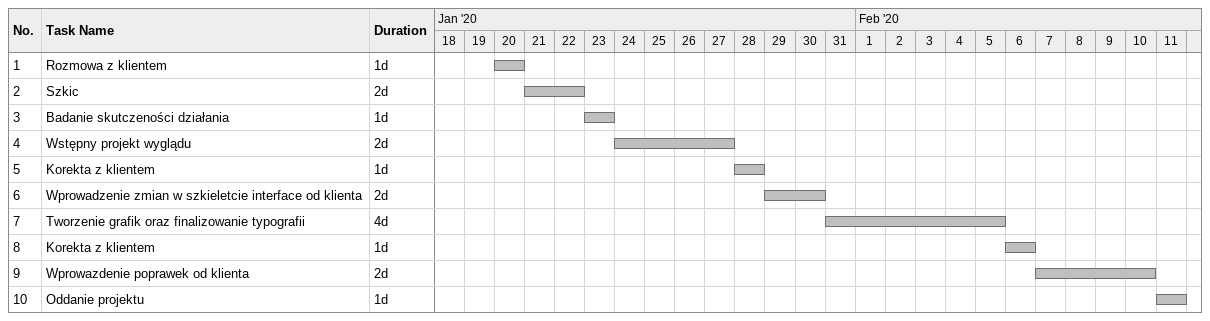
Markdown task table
| ID | Task | Duration | Start | Finish |
|---|---|---|---|---|
| 1 | Rozmowa z klientem | 1d | 2020-01-20 | 2020-01-20 |
| 2 | Szkic | 2d | 2020-01-21 | 2020-01-22 |
| 3 | Badanie skutczeności działania | 1d | 2020-01-23 | 2020-01-23 |
| 4 | Wstępny projekt wyglądu | 2d | 2020-01-24 | 2020-01-27 |
| 5 | Korekta z klientem | 1d | 2020-01-28 | 2020-01-28 |
| 6 | Wprowadzenie zmian w szkieletcie interface od klienta | 2d | 2020-01-29 | 2020-01-30 |
| 7 | Tworzenie grafik oraz finalizowanie typografii | 4d | 2020-01-31 | 2020-02-05 |
| 8 | Korekta z klientem | 1d | 2020-02-06 | 2020-02-06 |
| 9 | Wprowazdenie poprawek od klienta | 2d | 2020-02-07 | 2020-02-10 |
| 10 | Oddanie projektu | 1d | 2020-02-11 | 2020-02-11 |
